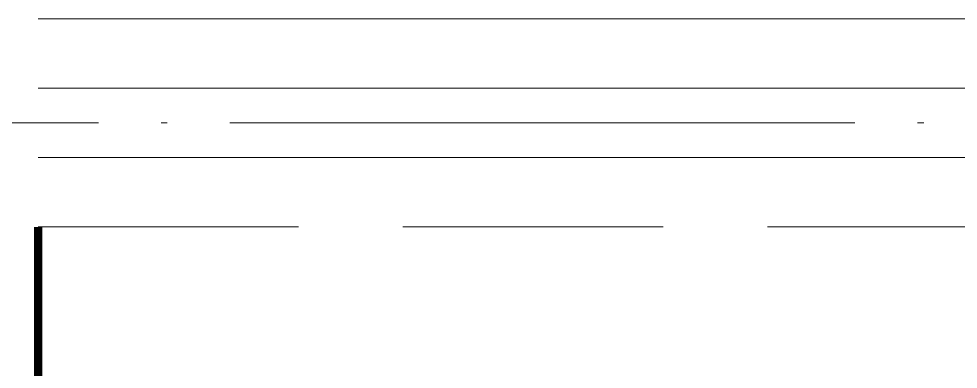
# Model space of a CAD drawing. Extents: x 27938 to 983267, y -209821 to 1628073.
# Drawn here: x 723048 to 723950, y 673420 to 673757 of the extents above; entities that cross this region are included whole.
import ezdxf

# ---------------------------------------------------------------- set-up
doc = ezdxf.new("R2010")
doc.units = 0
doc.header["$LTSCALE"] = 1000
doc.header["$MEASUREMENT"] = 0
doc.linetypes.add('DASH', pattern=[0.35, 0.25, -0.1])
doc.linetypes.add('DOTE', pattern=[2.42, 2, -0.2, 0.02, -0.2])
doc.layers.add('$RECOVER_210609100354-0', color=7, linetype='Continuous')
for name, color, linetype, lineweight in [('DOTE', 19, 'DOTE', 9), ('平面-栏杆', 135, 'Continuous', 15), ('平面-看线', 45, 'Continuous', 15)]:
    doc.layers.add(name, color=color, linetype=linetype, lineweight=lineweight)

# ---------------------------------------------------------------- blocks, each defined once
blk = doc.blocks.new('HFTHFFGHFH')
at = {"layer": 'DOTE', "linetype": 'DOTE', "ltscale": 0.3}
blk.add_line((534316.58, 596448.81), (587116.58, 596448.81), dxfattribs=at)

msp = doc.modelspace()

# ---------------------------------------------------------------- linework, layer by layer
at = {"layer": '$RECOVER_210609100354-0', "color": 30, "const_width": 8}
msp.add_lwpolyline([(723066.57, 673557.17), (723066.57, 673407.17), (722766.57, 673407.17), (722766.57, 673557.17)], dxfattribs=at)
at = {"layer": '平面-栏杆'}
for points in [[(723066.57, 673690.51), (727566.58, 673690.51)], [(723066.57, 673623.84), (727566.58, 673623.84)]]:
    msp.add_lwpolyline(points, dxfattribs=at)
at = {"layer": '平面-看线'}
msp.add_lwpolyline([(723066.57, 673757.17), (727566.58, 673757.17)], dxfattribs=at)
at = {"layer": '平面-看线', "linetype": 'DASH'}
msp.add_lwpolyline([(723066.57, 673557.17), (727566.58, 673557.17)], dxfattribs=at)

# ---------------------------------------------------------------- block references
msp.add_blockref('HFTHFFGHFH', (146100, 77208.36))

doc.saveas('drawing.dxf')
